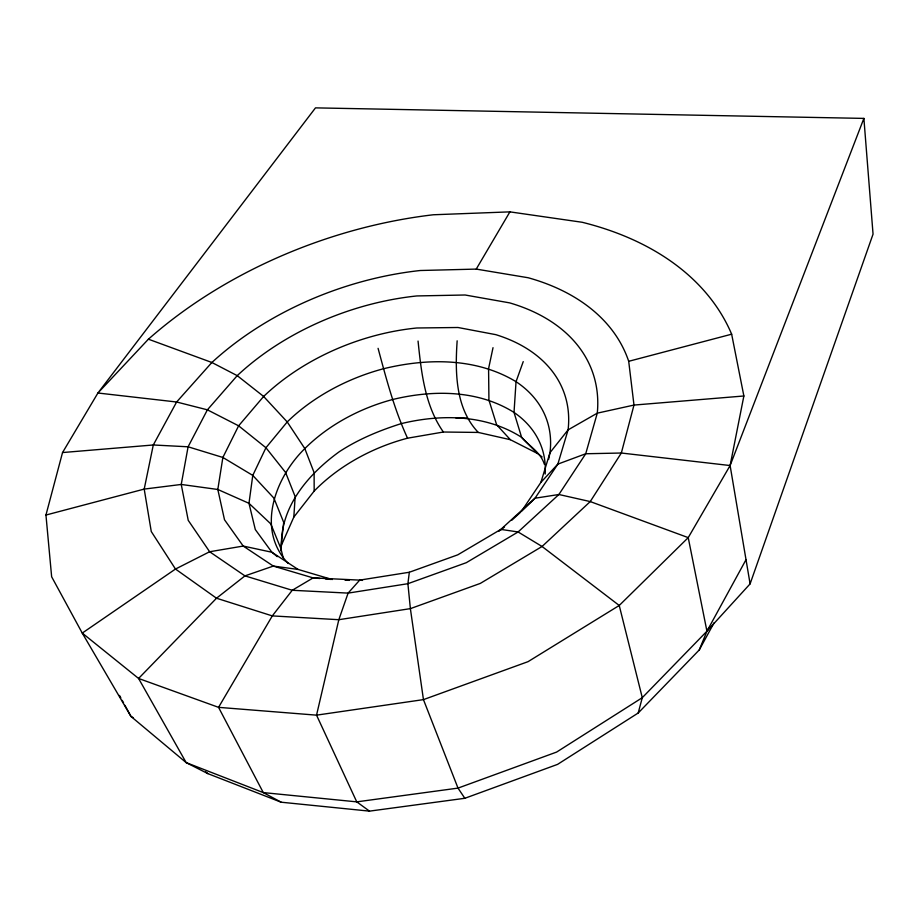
<?xml version="1.0" encoding="UTF-8"?>
<svg xmlns="http://www.w3.org/2000/svg" width="919" height="919" viewBox="0 0 919 919"><rect width="100%" height="100%" fill="white"/><g stroke="black" fill="none" stroke-linecap="round" stroke-linejoin="round"><path stroke-width="1.38" d="M457.157 340.811C455.02 372.023 455.342 408.473 478.294 432.435L510.344 439.696L537.477 453.481A151.509 105.559 -19.7 0 1 542.118 456.961M280.823 550.803L281.455 545.128L293.816 517.087L295.171 496.639L285.591 472.481L265.936 447.737L238.618 425.819L207.395 409.828L176.62 402.005L97.919 393.01L62.538 452.55L45.95 515.042L51.648 576.787L82.262 633.088L130.98 716.441L186.178 762.621L207.878 773.637L281.168 802.207L369.495 811.132L464.842 798.289L557.569 764.378L638.2 713.006L699.256 649.951L714.109 622.726M281.455 545.128C280.846 505.818 309.025 473.676 339.157 451.815C358.341 439.213 379.329 430.586 401.098 423.659C441.177 413.929 485.921 414.446 521.613 437.341C529.39 446.186 540.786 452.435 544.358 464.267M283.224 557.822L280.8 548.321L283.707 522.383L273.885 498.098L252.771 475.41L222.869 457.455L188.096 446.795L153.289 444.98L62.538 452.55M148.418 339.191A361.11 234.563 -19.5 0 1 433.331 214.77L509.907 211.864L582.187 222.272A361.064 234.54 -19.5 0 1 731.65 334.194L743.873 395.986L633.984 405.072L597.281 413.159L568.091 429.862L557.844 464.118L535.007 498.224L500.832 529.39L457.765 554.835L409.334 572.25L407.898 583.703L410.379 608.631L423.452 699.623L458.007 788.111L464.842 798.289M332.264 579.544L298.078 569.435L271.898 552.25L243.213 546.058L209.635 551.745L175.483 569.045L82.262 633.088L138.585 678.463L218.55 707.343L316.538 715.154L423.452 699.623L528.057 661.657L619.234 605.472L688.228 537.626L730.111 465.542L743.873 395.986M548.597 459.466L549.987 452.676L568.091 429.862A181.273 118.172 -19.5 0 0 495.8 334.654L457.972 327.497L416.801 327.991A181.273 118.172 -19.5 0 0 263.684 396.411L238.618 425.819L222.869 457.455L217.814 489.482L224.5 519.763L243.213 546.058L273.334 566.081L313.115 577.902L319.961 578.488M493.021 347.681L488.575 368.645L488.931 400.087L496.616 424.75L510.344 439.696M638.2 713.006L642.278 697.693L619.234 605.472L542.061 546.483L518.098 531.963L500.832 529.39L498.868 531.366M699.256 649.951L706.941 631.204L688.228 537.626L590.239 501.579L558.89 494.502L535.007 498.224L521.211 511.665L540.912 482.337L549.987 452.676A155.839 103.066 -19.6 0 0 516.041 381.684C476.283 357.629 427.381 358.031 383.487 368.749A155.839 103.066 -19.6 0 0 287.222 421.936L265.936 447.737L252.771 475.41L248.98 503.313L255.31 529.574L271.898 552.25L277.274 556.661M298.078 569.435L273.334 566.081L244.948 575.88L216.516 598.223L138.585 678.463L186.178 762.621L263.282 792.592L356.756 801.862L458.007 788.111L556.615 752.075L642.278 697.693L706.941 631.204L750.099 583.875L873.05 234.138L863.883 118.402L315.493 107.868L97.919 393.01L148.407 339.191L211.864 362.488L237.217 375.641L263.581 396.411L287.222 421.936L304.821 448.598L314.114 472.665L314.172 491.068L293.816 517.087M523.233 361.615L516.041 381.684L514.02 412.424L521.613 437.341L537.477 453.481M750.099 583.875L730.111 465.542L863.883 118.402M745.987 559.751L706.941 631.204L709.1 627.585M211.887 362.5A253.345 163.41 -19.5 0 1 420.282 270.508L476.237 269.095L509.907 211.864M211.864 362.488L176.62 402.005L153.289 444.98L144.203 489.092L151.267 531.527L175.483 569.045L216.516 598.223L272.3 615.902L338.824 619.705L410.379 608.631L480.315 583.404L542.061 546.483L590.239 501.579L621.336 453.021L633.984 405.072L628.699 361.305A253.299 163.387 -19.5 0 0 528.207 277.756L476.237 269.095M540.912 482.337L557.844 464.118L585.725 453.756L621.336 453.021L730.111 465.542M501.383 529.746L504.52 526.886M511.814 520.223L520.165 512.618M45.95 515.042L144.203 489.092L181.238 484.451L217.814 489.482L248.98 503.313L270.783 523.887L280.8 548.321M628.699 361.305L731.662 334.194M314.172 491.068A151.509 105.559 -19.7 0 1 407.542 438.191L443.372 432.022L478.294 432.435M409.334 572.25L359.708 580.119L313.115 577.902L292.242 590.274L272.3 615.902L218.55 707.343L263.282 792.592L281.168 802.207M455.663 417.766L466.898 418.145M345.05 580.153L349.312 580.36M325.429 578.959L330.897 579.418M362.442 580.417L359.708 580.119L348.106 593.111L338.824 619.705L316.538 715.154L356.756 801.862L369.495 811.132M133.37 717.75L130.98 716.441L124.904 705.31M205.672 771.799L207.878 773.637M288.279 563.508C255.585 529.505 275.172 477.489 304.821 448.598A141.767 95.415 -19.6 0 1 392.712 399.501C432.975 389.713 477.914 389.794 514.02 412.424A141.767 95.415 -19.6 0 1 545.162 474.066M443.372 432.022C424.865 405.716 421.281 372.264 418.053 341.064M119.493 695.419L120.849 697.889M122.193 700.358L123.548 702.84M407.542 438.191C394.308 409.495 386.279 378.754 378.077 348.335M188.096 446.795L181.238 484.451L188.223 520.338L209.635 551.745L244.948 575.88L292.242 590.274L348.106 593.111L407.898 583.703L466.312 562.681L518.098 531.963L558.89 494.502L585.725 453.756L597.281 413.159A215.264 139.102 -19.5 0 0 509.666 302.879L465.129 294.999L416.881 295.941A215.264 139.091 -19.5 0 0 237.228 375.641L207.395 409.828L188.096 446.795"/></g></svg>
